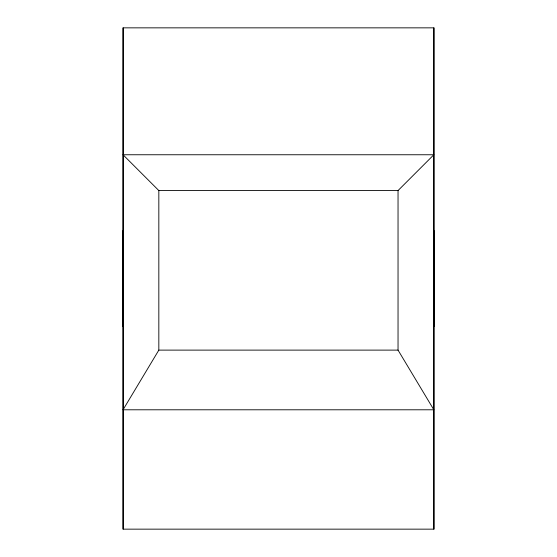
<?xml version="1.0" encoding="UTF-8"?>
<svg xmlns="http://www.w3.org/2000/svg" width="557" height="557" viewBox="0 0 557 557"><rect width="100%" height="100%" fill="white"/><g stroke="black" fill="none" stroke-linecap="round" stroke-linejoin="round"><path stroke-width="0.84" d="M433.868 27.85L433.868 529.15M158.829 350.116L123.034 409.792L433.847 409.792L398.039 350.116L398.039 190.564L433.847 154.755L123.034 154.755L123.048 529.15L433.959 529.15L433.959 27.85L123.048 27.85L123.034 154.755L158.829 190.564L158.829 350.116L398.039 350.116M158.829 190.564L398.039 190.564M433.966 237.157L433.959 230.758L433.959 326.242L433.959 319.843M123.048 237.157L123.041 230.758L123.041 326.242L123.041 319.843M123.139 27.85L123.139 529.15"/></g></svg>
